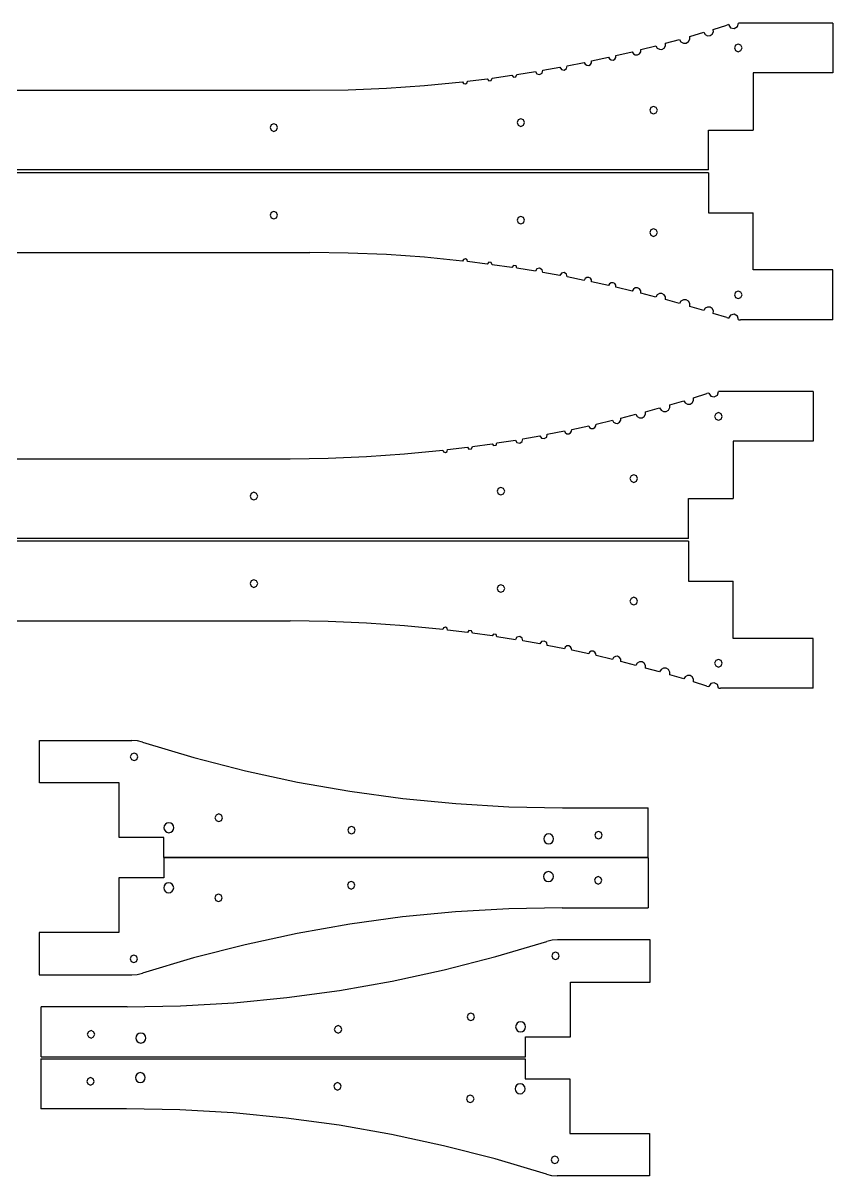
# Model space of a CAD drawing. Extents: x -88 to 236, y 440 to 825.
# Drawn here: x 73.8 to 236.4, y 593 to 824.6 of the extents above; entities that cross this region are included whole.
import ezdxf

# ---------------------------------------------------------------- set-up
doc = ezdxf.new("R2010")
doc.units = 0

msp = doc.modelspace()

# ---------------------------------------------------------------- linework, layer by layer
at = {"layer": 'Layer 1'}
for p, q in [((217.190971, 823.843305), (217.39498, 824.55421)), ((217.789, 824.563), (217.39495, 824.554)), ((236.372, 824.563), (217.789, 824.563)), ((236.372, 824.563), (236.372, 814.563)), ((207.638, 821.877), (210.44308, 822.70503)), ((210.443, 822.705), (210.716606, 822.26482)), ((210.716606, 822.26482), (211.17382, 822.02072)), ((211.17382, 822.02072), (211.691813, 822.038289)), ((211.691813, 822.038289), (212.13143, 822.31277)), ((212.13143, 822.31277), (212.374606, 822.770471)), ((212.356, 823.288), (215.0442, 824.1337)), ((212.374606, 822.770471), (212.35601, 823.28842)), ((215.422, 824.246), (215.04409, 824.13403)), ((215.422, 824.246), (215.833104, 823.631184)), ((215.833104, 823.631184), (216.55425, 823.46702)), ((216.55425, 823.46702), (217.190971, 823.843305)), ((197.789, 819.224), (200.81672, 819.99782)), ((200.817, 819.998), (201.0742, 819.547684)), ((202.49046, 819.54382), (202.750108, 819.992719)), ((202.75, 820.511), (205.56992, 821.287)), ((202.750108, 819.992719), (202.75, 820.5113)), ((205.57, 821.287), (205.85553, 820.808324)), ((205.85553, 820.808324), (206.34233, 820.53688)), ((206.34233, 820.53688), (206.899616, 820.545585)), ((206.899616, 820.545585), (207.37768, 820.83212)), ((207.37768, 820.83212), (207.648096, 821.319495)), ((207.648096, 821.319495), (207.6382, 821.87677)), ((216.842512, 820.092879), (216.6233, 819.563)), ((217.372, 820.313), (216.842512, 820.092879)), ((217.901491, 820.092871), (217.372, 820.313)), ((217.372, 820.313), (217.372, 820.313)), ((218.1207, 819.563), (217.901491, 820.092871)), ((187.922, 816.955), (191.34219, 817.6983)), ((191.342, 817.698), (191.522429, 817.353415)), ((192.5839, 817.31178), (192.790765, 817.641184)), ((192.790765, 817.641184), (192.80482, 818.02989)), ((192.805, 818.03), (196.08964, 818.80599)), ((196.09, 818.806), (196.308067, 818.40847)), ((196.308067, 818.40847), (196.6958, 818.17345)), ((196.6958, 818.17345), (197.14912, 818.163841)), ((197.14912, 818.163841), (197.54628, 818.38278)), ((197.54628, 818.38278), (197.78064, 818.770929)), ((197.78064, 818.770929), (197.78928, 819.22426)), ((201.0742, 819.547684), (201.52232, 819.28672)), ((201.52232, 819.28672), (202.040909, 819.285183)), ((202.040909, 819.285183), (202.49046, 819.54382)), ((216.6233, 819.563), (216.842509, 819.033136)), ((216.842509, 819.033136), (217.372, 818.813)), ((217.372, 818.813), (217.901488, 819.033129)), ((217.901488, 819.033129), (218.1207, 819.563)), ((178.101, 815.072), (181.54602, 815.69016)), ((181.547, 815.69), (181.861284, 815.209655)), ((181.861284, 815.209655), (182.42315, 815.09222)), ((182.42315, 815.09222), (182.903514, 815.4065)), ((182.903514, 815.4065), (183.02096, 815.96837)), ((183.02, 815.968), (186.45318, 816.64885)), ((186.454, 816.649), (186.628334, 816.301565)), ((186.628334, 816.301565), (186.95314, 816.08805)), ((186.95314, 816.08805), (187.34121, 816.065821)), ((187.34121, 816.065821), (187.6883, 816.24082)), ((187.6883, 816.24082), (187.901158, 816.566055)), ((187.901158, 816.566055), (187.92263, 816.95417)), ((191.522429, 817.353415), (191.8512, 817.14554)), ((191.8512, 817.14554), (192.239866, 817.13032)), ((192.239866, 817.13032), (192.5839, 817.31178)), ((154.375677, 812.02913), (162.0165, 812.77989)), ((162.016, 812.78), (162.201665, 812.445359)), ((162.904191, 812.525621), (163.00955, 812.89353)), ((163.01, 812.893), (166.97988, 813.38325)), ((166.98, 813.383), (167.28473, 812.98619)), ((167.28473, 812.98619), (167.78067, 813.05209)), ((167.78067, 813.05209), (167.9713, 813.51466)), ((167.971, 813.515), (171.93128, 814.07752)), ((171.931, 814.078), (172.24283, 813.68639)), ((172.24283, 813.68639), (172.73777, 813.76129)), ((172.73777, 813.76129), (172.91974, 814.22763)), ((172.92, 814.227), (176.62282, 814.82024)), ((176.623, 814.82), (176.928455, 814.334005)), ((176.928455, 814.334005), (177.48813, 814.20636)), ((177.48813, 814.20636), (177.97413, 814.511805)), ((177.97413, 814.511805), (178.10178, 815.07147)), ((236.372, 814.563), (220.372, 814.563)), ((220.372, 814.563), (220.372, 803.063)), ((21.3717, 811.063), (131.372, 811.063)), ((131.372, 811.063), (139.04888, 811.170428)), ((139.04888, 811.170428), (146.718288, 811.492557)), ((146.718288, 811.492557), (154.375677, 812.02913)), ((162.201665, 812.445359), (162.56955, 812.34)), ((162.56955, 812.34), (162.904191, 812.525621)), ((199.841889, 807.593255), (199.6223, 807.06304)), ((199.6223, 807.06304), (199.841855, 806.532804)), ((199.841855, 806.532804), (200.372, 806.313)), ((200.372, 807.813), (199.841889, 807.593255)), ((200.902144, 807.593205), (200.372, 807.813)), ((200.372, 807.813), (200.372, 807.813)), ((200.372, 806.313), (200.90211, 806.532754)), ((200.90211, 806.532754), (201.12169, 807.06297)), ((201.12169, 807.06297), (200.902144, 807.593205)), ((123.592512, 804.092879), (123.3733, 803.563)), ((123.3733, 803.563), (123.592509, 803.033136)), ((124.122, 804.313), (123.592512, 804.092879)), ((124.65149, 804.092871), (124.122, 804.313)), ((124.122, 804.313), (124.122, 804.313)), ((124.651482, 803.033129), (124.87069, 803.563)), ((124.87069, 803.563), (124.65149, 804.092871)), ((173.184894, 805.093255), (172.96531, 804.56304)), ((172.96531, 804.56304), (173.18486, 804.032804)), ((173.18486, 804.032804), (173.715, 803.813)), ((173.715, 805.313), (173.184894, 805.093255)), ((174.245145, 805.093205), (173.715, 805.313)), ((173.715, 805.313), (173.715, 805.313)), ((173.715, 803.813), (174.245111, 804.032754)), ((174.245111, 804.032754), (174.4647, 804.56297)), ((174.4647, 804.56297), (174.245145, 805.093205)), ((123.592509, 803.033136), (124.122, 802.813)), ((124.122, 802.813), (124.651482, 803.033129)), ((211.372, 803.063), (220.372, 803.063)), ((211.372, 795.063), (211.372, 803.063)), ((211.372, 795.063), (-58.6283, 795.063)), ((211.372, 794.476), (-58.6283, 794.476)), ((211.372, 794.476), (211.372, 786.476)), ((123.592512, 786.505871), (123.3733, 785.976)), ((123.3733, 785.976), (123.592509, 785.446133)), ((123.592509, 785.446133), (124.122, 785.226)), ((124.122, 786.726), (123.592512, 786.505871)), ((124.65149, 786.505864), (124.122, 786.726)), ((124.122, 786.726), (124.122, 786.726)), ((124.122, 785.226), (124.651482, 785.446129)), ((124.651482, 785.446129), (124.87069, 785.976)), ((124.87069, 785.976), (124.65149, 786.505864)), ((173.184894, 785.506246), (172.96531, 784.97603)), ((172.96531, 784.97603), (173.18486, 784.445796)), ((173.715, 785.726), (173.184894, 785.506246)), ((174.245145, 785.506202), (173.715, 785.726)), ((173.715, 785.726), (173.715, 785.726)), ((174.245111, 784.445749), (174.4647, 784.97598)), ((174.4647, 784.97598), (174.245145, 785.506202)), ((211.372, 786.476), (220.372, 786.476)), ((220.372, 774.976), (220.372, 786.476)), ((173.18486, 784.445796), (173.715, 784.22601)), ((173.715, 784.22601), (174.245111, 784.445749)), ((199.841889, 783.006241), (199.6223, 782.47602)), ((200.372, 783.226), (199.841889, 783.006241)), ((200.902144, 783.006205), (200.372, 783.226)), ((200.372, 783.226), (200.372, 783.226)), ((201.12169, 782.47597), (200.902144, 783.006205)), ((199.6223, 782.47602), (199.841855, 781.94579)), ((199.841855, 781.94579), (200.372, 781.726)), ((200.372, 781.726), (200.90211, 781.945746)), ((200.90211, 781.945746), (201.12169, 782.47597)), ((21.3717, 778.476), (131.372, 778.476)), ((139.04838, 778.368464), (131.3715, 778.4759)), ((146.717787, 778.04633), (139.04838, 778.368464)), ((154.375177, 777.509756), (146.717787, 778.04633)), ((162.016, 776.759), (154.375177, 777.509756)), ((162.202094, 777.093147), (162.01645, 776.75851)), ((162.56998, 777.19854), (162.202094, 777.093147)), ((162.904654, 777.012899), (162.56998, 777.19854)), ((163.01, 776.645), (162.904654, 777.012899)), ((166.98, 776.155), (163.01012, 776.64525)), ((167.28436, 776.55275), (166.9797, 776.15564)), ((167.78051, 776.48685), (167.28436, 776.55275)), ((167.971, 776.024), (167.78051, 776.48685)), ((171.931, 775.461), (167.97072, 776.02353)), ((172.24315, 775.85197), (171.93126, 775.46067)), ((172.7379, 775.77707), (172.24315, 775.85197)), ((172.92, 775.311), (172.7379, 775.77707)), ((176.623, 774.718), (172.92018, 775.31124)), ((176.927683, 775.204446), (176.62223, 774.71846)), ((177.48734, 775.33212), (176.927683, 775.204446)), ((177.973322, 775.026662), (177.48734, 775.33212)), ((178.101, 774.467), (177.973322, 775.026662)), ((181.547, 773.848), (178.10198, 774.46616)), ((181.860324, 774.328748), (181.54604, 773.84837)), ((182.42222, 774.44617), (181.860324, 774.328748)), ((182.902576, 774.131888), (182.42222, 774.44617)), ((183.02, 773.57), (182.902576, 774.131888)), ((186.454, 772.889), (183.02082, 773.56984)), ((186.95256, 773.4497), (186.6278, 773.236364)), ((187.340475, 773.471884), (186.95256, 773.4497)), ((187.68744, 773.29699), (187.340475, 773.471884)), ((236.372, 774.976), (220.372, 774.976)), ((236.372, 764.976), (236.372, 774.976)), ((186.6278, 773.236364), (186.45337, 772.88919)), ((187.90033, 772.97195), (187.68744, 773.29699)), ((187.922, 772.584), (187.90033, 772.97195)), ((191.342, 771.841), (187.92181, 772.5843)), ((191.522685, 772.185331), (191.34219, 771.8409)), ((191.85141, 772.39309), (191.522685, 772.185331)), ((192.239985, 772.408313), (191.85141, 772.39309)), ((192.58395, 772.2269), (192.239985, 772.408313)), ((192.790831, 771.897613), (192.58395, 772.2269)), ((192.805, 771.509), (192.790831, 771.897613)), ((196.09, 770.733), (192.80536, 771.50901)), ((196.307669, 771.131019), (196.08972, 770.73325)), ((196.69547, 771.36621), (196.307669, 771.131019)), ((197.148931, 771.375657), (196.69547, 771.36621)), ((197.54621, 771.15682), (197.148931, 771.375657)), ((197.780551, 770.768486), (197.54621, 771.15682)), ((197.789, 770.315), (197.780551, 770.768486)), ((200.817, 769.541), (197.78928, 770.31483)), ((201.074266, 769.990451), (200.81701, 769.54031)), ((201.52236, 770.25127), (201.074266, 769.990451)), ((202.04083, 770.252653), (201.52236, 770.25127)), ((202.4903, 769.99422), (202.04083, 770.252653)), ((202.75005, 769.545466), (202.4903, 769.99422)), ((202.75, 769.027), (202.75005, 769.545466)), ((205.57, 768.251), (202.75009, 769.027)), ((206.34213, 769.0019), (205.85533, 768.730448)), ((206.899422, 768.993183), (206.34213, 769.0019)), ((207.3775, 768.70665), (206.899422, 768.993183)), ((216.842512, 770.505875), (216.6233, 769.976)), ((216.6233, 769.976), (216.842509, 769.446133)), ((216.842509, 769.446133), (217.372, 769.226)), ((217.372, 770.726), (216.842512, 770.505875)), ((217.901491, 770.50586), (217.372, 770.726)), ((217.372, 770.726), (217.372, 770.726)), ((217.372, 769.226), (217.901488, 769.446121)), ((217.901488, 769.446121), (218.1207, 769.976)), ((218.1207, 769.976), (217.901491, 770.50586)), ((205.85533, 768.730448), (205.5698, 768.25177)), ((207.647921, 768.219283), (207.3775, 768.70665)), ((210.443, 766.834), (207.63792, 767.66203)), ((207.638, 767.662), (207.647921, 768.219283)), ((210.716586, 767.273586), (210.44299, 766.83342)), ((211.17379, 767.51771), (210.716586, 767.273586)), ((211.691785, 767.50016), (211.17379, 767.51771)), ((212.13142, 767.22566), (211.691785, 767.50016)), ((212.374592, 766.767961), (212.13142, 767.22566)), ((212.356, 766.25), (212.374592, 766.767961)), ((215.044, 765.405), (212.3558, 766.2507)), ((215.044, 765.405), (215.42192, 765.29303)), ((215.833129, 765.907036), (215.42203, 765.29222)), ((216.55427, 766.0712), (215.833129, 765.907036)), ((217.190988, 765.69491), (216.55427, 766.0712)), ((217.395, 764.984), (217.190988, 765.69491)), ((217.395, 764.984), (217.78905, 764.975)), ((236.372, 764.976), (217.789, 764.976)), ((211.422, 750.246), (211.04409, 750.13403)), ((211.422, 750.246), (211.833104, 749.631191)), ((213.190971, 749.843305), (213.39498, 750.55421)), ((213.789, 750.563), (213.39495, 750.554)), ((232.372, 750.563), (213.789, 750.563)), ((232.372, 750.563), (232.372, 740.563)), ((203.638, 747.877), (206.44308, 748.70503)), ((206.443, 748.705), (206.716606, 748.26482)), ((206.716606, 748.26482), (207.17382, 748.02072)), ((207.17382, 748.02072), (207.691813, 748.03829)), ((207.691813, 748.03829), (208.13143, 748.31278)), ((208.13143, 748.31278), (208.374606, 748.77048)), ((208.356, 749.288), (211.0442, 750.13371)), ((208.374606, 748.77048), (208.35601, 749.28842)), ((211.833104, 749.631191), (212.55425, 749.46702)), ((212.55425, 749.46702), (213.190971, 749.843305)), ((193.789, 745.224), (196.81672, 745.99782)), ((196.817, 745.998), (197.0742, 745.547685)), ((198.49046, 745.54382), (198.750108, 745.992724)), ((198.75, 746.511), (201.56992, 747.287)), ((198.750108, 745.992724), (198.75, 746.51131)), ((201.57, 747.287), (201.85553, 746.808327)), ((201.85553, 746.808327), (202.34233, 746.53688)), ((202.34233, 746.53688), (202.899616, 746.545585)), ((202.899616, 746.545585), (203.37768, 746.83212)), ((203.37768, 746.83212), (203.648096, 747.319495)), ((203.648096, 747.319495), (203.6382, 747.87677)), ((212.842512, 746.092871), (212.6233, 745.563)), ((213.372, 746.313), (212.842512, 746.092871)), ((213.901491, 746.092867), (213.372, 746.313)), ((213.372, 746.313), (213.372, 746.313)), ((214.1207, 745.563), (213.901491, 746.092867)), ((183.922, 742.954), (187.34219, 743.6973)), ((187.342, 743.698), (187.522429, 743.353419)), ((187.522429, 743.353419), (187.8512, 743.14554)), ((188.239866, 743.130321), (188.5839, 743.31179)), ((188.5839, 743.31179), (188.790765, 743.641186)), ((188.790765, 743.641186), (188.80482, 744.0299)), ((188.805, 744.03), (192.08964, 744.80598)), ((192.09, 744.806), (192.308067, 744.408474)), ((192.308067, 744.408474), (192.6958, 744.17345)), ((192.6958, 744.17345), (193.14912, 744.16388)), ((193.14912, 744.16388), (193.54628, 744.38279)), ((193.54628, 744.38279), (193.78064, 744.77093)), ((193.78064, 744.77093), (193.78928, 745.22426)), ((197.0742, 745.547685), (197.52232, 745.28673)), ((197.52232, 745.28673), (198.040909, 745.285191)), ((198.040909, 745.285191), (198.49046, 745.54382)), ((212.6233, 745.563), (212.842509, 745.033133)), ((212.842509, 745.033133), (213.372, 744.813)), ((213.372, 744.813), (213.901488, 745.033129)), ((213.901488, 745.033129), (214.1207, 745.563)), ((173.97413, 740.511799), (174.10178, 741.07146)), ((174.101, 741.072), (177.54602, 741.69017)), ((177.547, 741.69), (177.861284, 741.209656)), ((177.861284, 741.209656), (178.42315, 741.09223)), ((178.42315, 741.09223), (178.903514, 741.406471)), ((178.903514, 741.406471), (179.02096, 741.96837)), ((179.02, 741.968), (182.45318, 742.64885)), ((182.454, 742.649), (182.628334, 742.30157)), ((182.628334, 742.30157), (182.95314, 742.08806)), ((182.95314, 742.08806), (183.34121, 742.065831)), ((183.34121, 742.065831), (183.6883, 742.24083)), ((183.6883, 742.24083), (183.901158, 742.566061)), ((183.901158, 742.566061), (183.92263, 742.95418)), ((187.8512, 743.14554), (188.239866, 743.130321)), ((150.375677, 738.029129), (158.0165, 738.77989)), ((158.016, 738.78), (158.201665, 738.445359)), ((158.904191, 738.525616), (159.00955, 738.89352)), ((159.01, 738.893), (162.97988, 739.38325)), ((162.98, 739.383), (163.28473, 738.9862)), ((163.28473, 738.9862), (163.78067, 739.052)), ((163.78067, 739.052), (163.9713, 739.51457)), ((163.971, 739.515), (167.93128, 740.07751)), ((167.931, 740.078), (168.24283, 739.6864)), ((168.24283, 739.6864), (168.73777, 739.7613)), ((168.73777, 739.7613), (168.91974, 740.22764)), ((168.92, 740.227), (172.62282, 740.82025)), ((172.623, 740.82), (172.928455, 740.334)), ((172.928455, 740.334), (173.48813, 740.20635)), ((173.48813, 740.20635), (173.97413, 740.511799)), ((232.372, 740.563), (216.372, 740.563)), ((216.372, 740.563), (216.372, 729.063)), ((17.3717, 737.063), (127.372, 737.063)), ((127.372, 737.063), (135.04888, 737.170424)), ((135.04888, 737.170424), (142.718288, 737.492554)), ((142.718288, 737.492554), (150.375677, 738.029129)), ((158.201665, 738.445359), (158.56955, 738.34)), ((158.56955, 738.34), (158.904191, 738.525616)), ((195.841889, 733.593246), (195.6223, 733.06303)), ((195.6223, 733.06303), (195.841855, 732.532799)), ((195.841855, 732.532799), (196.372, 732.313)), ((196.372, 733.813), (195.841889, 733.593246)), ((196.902144, 733.593201), (196.372, 733.813)), ((196.372, 733.813), (196.372, 733.813)), ((196.372, 732.313), (196.90211, 732.532754)), ((196.90211, 732.532754), (197.12169, 733.06297)), ((197.12169, 733.06297), (196.902144, 733.593201)), ((119.592512, 730.092871), (119.3733, 729.563)), ((119.3733, 729.563), (119.592509, 729.033133)), ((120.122, 730.313), (119.592512, 730.092871)), ((120.65149, 730.092867), (120.122, 730.313)), ((120.122, 730.313), (120.122, 730.313)), ((120.651482, 729.033129), (120.87069, 729.563)), ((120.87069, 729.563), (120.65149, 730.092867)), ((169.184894, 731.093246), (168.96531, 730.56303)), ((168.96531, 730.56303), (169.18486, 730.032799)), ((169.18486, 730.032799), (169.715, 729.813)), ((169.715, 731.313), (169.184894, 731.093246)), ((170.245145, 731.093201), (169.715, 731.313)), ((169.715, 731.313), (169.715, 731.313)), ((169.715, 729.813), (170.245111, 730.032754)), ((170.245111, 730.032754), (170.4647, 730.56297)), ((170.4647, 730.56297), (170.245145, 731.093201)), ((119.592509, 729.033133), (120.122, 728.813)), ((120.122, 728.813), (120.651482, 729.033129)), ((207.372, 729.063), (216.372, 729.063)), ((207.372, 721.063), (207.372, 729.063)), ((207.372, 721.063), (-62.6283, 721.063)), ((207.372, 720.476), (-62.6283, 720.476)), ((207.372, 720.476), (207.372, 712.476)), ((119.592512, 712.505875), (119.3733, 711.976)), ((119.3733, 711.976), (119.592509, 711.446136)), ((119.592509, 711.446136), (120.122, 711.226)), ((120.122, 712.726), (119.592512, 712.505875)), ((120.65149, 712.505871), (120.122, 712.726)), ((120.122, 712.726), (120.122, 712.726)), ((120.122, 711.226), (120.651482, 711.446129)), ((120.651482, 711.446129), (120.87069, 711.976)), ((120.87069, 711.976), (120.65149, 712.505871)), ((169.184894, 711.506254), (168.96531, 710.97603)), ((168.96531, 710.97603), (169.18486, 710.4458)), ((169.715, 711.726), (169.184894, 711.506254)), ((170.245145, 711.506206), (169.715, 711.726)), ((169.715, 711.726), (169.715, 711.726)), ((170.245111, 710.445753), (170.4647, 710.97598)), ((170.4647, 710.97598), (170.245145, 711.506206)), ((207.372, 712.476), (216.372, 712.476)), ((216.372, 700.976), (216.372, 712.476)), ((169.18486, 710.4458), (169.715, 710.22601)), ((169.715, 710.22601), (170.245111, 710.445753)), ((195.841889, 709.006245), (195.6223, 708.47602)), ((196.372, 709.226), (195.841889, 709.006245)), ((196.902144, 709.006209), (196.372, 709.226)), ((196.372, 709.226), (196.372, 709.226)), ((197.12169, 708.47597), (196.902144, 709.006209)), ((195.6223, 708.47602), (195.841855, 707.945794)), ((195.841855, 707.945794), (196.372, 707.726)), ((196.372, 707.726), (196.90211, 707.945754)), ((196.90211, 707.945754), (197.12169, 708.47597)), ((17.3717, 704.476), (127.372, 704.476)), ((135.04838, 704.368466), (127.3715, 704.4759)), ((142.717787, 704.046334), (135.04838, 704.368466)), ((150.375177, 703.50976), (142.717787, 704.046334)), ((158.016, 702.759), (150.375177, 703.50976)), ((158.202094, 703.093151), (158.01645, 702.75851)), ((158.56998, 703.19854), (158.202094, 703.093151)), ((158.904654, 703.012902), (158.56998, 703.19854)), ((159.01, 702.645), (158.904654, 703.012902)), ((162.98, 702.155), (159.01012, 702.64524)), ((163.28436, 702.55174), (162.9797, 702.15463)), ((163.78051, 702.48584), (163.28436, 702.55174)), ((163.971, 702.023), (163.78051, 702.48584)), ((167.931, 701.461), (163.97072, 702.02353)), ((168.24315, 701.85196), (167.93126, 701.46066)), ((168.7379, 701.77706), (168.24315, 701.85196)), ((168.92, 701.311), (168.7379, 701.77706)), ((172.623, 700.718), (168.92018, 701.31123)), ((172.927683, 701.204442), (172.62223, 700.71846)), ((173.48734, 701.33212), (172.927683, 701.204442)), ((173.973322, 701.026655), (173.48734, 701.33212)), ((174.101, 700.467), (173.973322, 701.026655)), ((177.547, 699.848), (174.10198, 700.46616)), ((177.860324, 700.328705), (177.54604, 699.84836)), ((178.42222, 700.44617), (177.860324, 700.328705)), ((178.902576, 700.131884), (178.42222, 700.44617)), ((179.02, 699.57), (178.902576, 700.131884)), ((182.454, 698.889), (179.02082, 699.56985)), ((182.95256, 699.4497), (182.6278, 699.236359)), ((183.340475, 699.471876), (182.95256, 699.4497)), ((183.68744, 699.29699), (183.340475, 699.471876)), ((183.90033, 698.971942), (183.68744, 699.29699)), ((232.372, 700.976), (216.372, 700.976)), ((232.372, 690.976), (232.372, 700.976)), ((182.6278, 699.236359), (182.45337, 698.88918)), ((183.922, 698.584), (183.90033, 698.971942)), ((187.342, 697.841), (183.92181, 698.5843)), ((187.522685, 698.185341), (187.34219, 697.84091)), ((187.85141, 698.3931), (187.522685, 698.185341)), ((188.239985, 698.408318), (187.85141, 698.3931)), ((188.58395, 698.2269), (188.239985, 698.408318)), ((188.790831, 697.89762), (188.58395, 698.2269)), ((188.805, 697.509), (188.790831, 697.89762)), ((192.09, 696.733), (188.80536, 697.509)), ((192.307669, 697.131015), (192.08972, 696.73325)), ((192.69547, 697.36621), (192.307669, 697.131015)), ((193.148931, 697.375653), (192.69547, 697.36621)), ((193.54621, 697.15681), (193.148931, 697.375653)), ((193.780551, 696.768481), (193.54621, 697.15681)), ((193.789, 696.315), (193.780551, 696.768481)), ((196.817, 695.541), (193.78928, 696.31483)), ((197.074266, 695.990441), (196.81701, 695.5403)), ((197.52236, 696.25126), (197.074266, 695.990441)), ((198.04083, 696.252646), (197.52236, 696.25126)), ((198.4903, 695.99421), (198.04083, 696.252646)), ((198.75005, 695.545461), (198.4903, 695.99421)), ((198.75, 695.027), (198.75005, 695.545461)), ((201.57, 694.251), (198.75009, 695.027)), ((201.85533, 694.730448), (201.5698, 694.25177)), ((202.34213, 695.0019), (201.85533, 694.730448)), ((202.899422, 694.993183), (202.34213, 695.0019)), ((203.3775, 694.70665), (202.899422, 694.993183)), ((203.647921, 694.219275), (203.3775, 694.70665)), ((212.842512, 696.505876), (212.6233, 695.97601)), ((212.6233, 695.97601), (212.842509, 695.446137)), ((212.842509, 695.446137), (213.372, 695.226)), ((213.372, 696.726), (212.842512, 696.505876)), ((213.901491, 696.505867), (213.372, 696.726)), ((213.372, 696.726), (213.372, 696.726)), ((213.372, 695.226), (213.901488, 695.446129)), ((213.901488, 695.446129), (214.1207, 695.976)), ((214.1207, 695.976), (213.901491, 696.505867)), ((206.443, 692.834), (203.63792, 693.66203)), ((203.638, 693.662), (203.647921, 694.219275)), ((206.716586, 693.273619), (206.44299, 692.83342)), ((207.17379, 693.5177), (206.716586, 693.273619)), ((207.691785, 693.500155), (207.17379, 693.5177)), ((208.13142, 693.22566), (207.691785, 693.500155)), ((208.374592, 692.767957), (208.13142, 693.22566)), ((208.356, 692.25), (208.374592, 692.767957)), ((211.044, 691.405), (208.3558, 692.2507)), ((211.044, 691.405), (211.42192, 691.29304)), ((211.833129, 691.907036), (211.42203, 691.29222)), ((212.55427, 692.0712), (211.833129, 691.907036)), ((213.190988, 691.69491), (212.55427, 692.0712)), ((213.395, 690.984), (213.190988, 691.69491)), ((213.395, 690.984), (213.78905, 690.975)), ((232.372, 690.976), (213.789, 690.976)), ((77.0488, 671.955), (77.0488, 680.453)), ((77.0488, 680.453), (95.6305, 680.453)), ((96.711271, 680.370635), (95.63085, 680.45452)), ((97.7658, 680.121), (96.711271, 680.370635)), ((97.7658, 680.121), (108.035852, 677.0503)), ((95.51843, 677.734161), (95.298923, 677.20398)), ((95.298923, 677.20398), (95.518451, 676.673804)), ((96.0485, 677.954), (95.51843, 677.734161)), ((95.518451, 676.673804), (96.0485, 676.454)), ((96.578549, 677.734187), (96.0485, 677.954)), ((96.0485, 677.954), (96.0485, 677.954)), ((96.0485, 676.454), (96.57857, 676.67383)), ((96.798076, 677.20401), (96.578549, 677.734187)), ((96.57857, 676.67383), (96.798076, 677.20401)), ((108.035852, 677.0503), (118.405519, 674.382989)), ((118.405519, 674.382989), (128.862888, 672.120927)), ((93.0482, 671.955), (77.0488, 671.955)), ((93.0482, 660.953), (93.0482, 671.955)), ((128.862888, 672.120927), (139.39605, 670.265976)), ((139.39605, 670.265976), (149.993093, 668.819997)), ((149.993093, 668.819997), (160.642106, 667.78485)), ((160.642106, 667.78485), (171.331179, 667.162398)), ((171.331179, 667.162398), (182.0484, 666.9545)), ((182.049, 666.954), (199.3, 666.954)), ((199.3, 656.953), (199.3, 666.954)), ((112.517876, 665.484246), (112.29829, 664.95403)), ((112.29829, 664.95403), (112.517843, 664.423791)), ((113.048, 665.704), (112.517876, 665.484246)), ((113.578149, 665.484205), (113.048, 665.704)), ((113.048, 665.704), (113.048, 665.704)), ((113.578115, 664.42375), (113.7977, 664.95397)), ((113.7977, 664.95397), (113.578149, 665.484205)), ((102.127026, 663.343125), (102.04849, 662.954)), ((102.04849, 662.954), (102.127026, 662.564871)), ((102.341211, 663.660932), (102.127026, 663.343125)), ((102.127026, 662.564871), (102.341211, 662.247064)), ((102.658914, 663.875274), (102.341211, 663.660932)), ((103.048, 663.954), (102.658914, 663.875274)), ((103.437092, 663.875274), (103.048, 663.954)), ((103.048, 663.954), (103.048, 663.954)), ((103.754797, 663.660932), (103.437092, 663.875274)), ((103.968984, 663.343125), (103.754797, 663.660932)), ((103.754797, 662.247064), (103.968984, 662.564871)), ((104.04752, 662.954), (103.968984, 663.343125)), ((103.968984, 662.564871), (104.04752, 662.954)), ((112.517843, 664.423791), (113.048, 664.204)), ((113.048, 664.204), (113.578115, 664.42375)), ((139.174885, 662.984246), (138.9553, 662.45403)), ((138.9553, 662.45403), (139.174851, 661.923791)), ((139.705, 663.204), (139.174885, 662.984246)), ((140.235158, 662.984205), (139.705, 663.204)), ((139.705, 663.204), (139.705, 663.204)), ((140.235124, 661.92375), (140.45471, 662.45397)), ((140.45471, 662.45397), (140.235158, 662.984205)), ((102.049, 660.953), (93.0482, 660.953)), ((102.049, 656.953), (102.049, 660.953)), ((102.341211, 662.247064), (102.658914, 662.032725)), ((102.658914, 662.032725), (103.048, 661.954)), ((103.048, 661.954), (103.437092, 662.032725)), ((103.437092, 662.032725), (103.754797, 662.247064)), ((139.174851, 661.923791), (139.705, 661.704)), ((139.705, 661.704), (140.235124, 661.92375)), ((178.376586, 661.093243), (178.298, 660.704)), ((178.298, 660.704), (178.376586, 660.314753)), ((178.590895, 661.411105), (178.376586, 661.093243)), ((178.376586, 660.314753), (178.590895, 659.996891)), ((178.908757, 661.625414), (178.590895, 661.411105)), ((178.590895, 659.996891), (178.908757, 659.782584)), ((179.298, 661.704), (178.908757, 661.625414)), ((179.687091, 661.625274), (179.298, 661.704)), ((179.298, 661.704), (179.298, 661.704)), ((180.004793, 661.410932), (179.687091, 661.625274)), ((179.687091, 659.782721), (180.004793, 659.99706)), ((180.218976, 661.093125), (180.004793, 661.410932)), ((180.004793, 659.99706), (180.218976, 660.314869)), ((180.29751, 660.704), (180.218976, 661.093125)), ((180.218976, 660.314869), (180.29751, 660.704)), ((188.768256, 661.98401), (188.5489, 661.454)), ((188.5489, 661.454), (188.768256, 660.923982)), ((189.298, 662.204), (188.768256, 661.98401)), ((188.768256, 660.923982), (189.298, 660.704)), ((189.827747, 661.98401), (189.298, 662.204)), ((189.298, 662.204), (189.298, 662.204)), ((189.298, 660.704), (189.827747, 660.923982)), ((190.0471, 661.454), (189.827747, 661.98401)), ((189.827747, 660.923982), (190.0471, 661.454)), ((178.908757, 659.782584), (179.298, 659.704)), ((179.298, 659.704), (179.687091, 659.782721)), ((102.004, 656.884), (102.004, 652.884)), ((199.255, 656.884), (102.004, 656.884)), ((199.3, 656.953), (102.049, 656.953)), ((199.255, 656.884), (199.255, 646.883)), ((178.334896, 653.521899), (178.25646, 653.13301)), ((178.25646, 653.13301), (178.334896, 652.744116)), ((178.548835, 653.839596), (178.334896, 653.521899)), ((178.866221, 654.053998), (178.548835, 653.839596)), ((179.255, 654.133), (178.866221, 654.053998)), ((179.644086, 654.054284), (179.255, 654.13301)), ((179.255, 654.13301), (179.255, 654.133)), ((179.961789, 653.839943), (179.644086, 654.054284)), ((180.175974, 653.522135), (179.961789, 653.839943)), ((180.25451, 653.13301), (180.175974, 653.522135)), ((180.175974, 652.743881), (180.25451, 653.13301)), ((189.255, 653.133), (188.724876, 652.913246)), ((189.785149, 652.913205), (189.255, 653.133)), ((189.255, 653.133), (189.255, 653.133)), ((93.0058, 652.884), (93.0058, 641.882)), ((102.004, 652.884), (93.0058, 652.884)), ((102.083586, 651.272243), (102.005, 650.883)), ((102.005, 650.883), (102.083586, 650.493753)), ((102.297895, 651.590105), (102.083586, 651.272243)), ((102.615757, 651.804414), (102.297895, 651.590105)), ((103.005, 651.883), (102.615757, 651.804414)), ((103.394247, 651.804414), (103.005, 651.883)), ((103.005, 651.883), (103.005, 651.883)), ((103.712109, 651.590105), (103.394247, 651.804414)), ((103.926416, 651.272243), (103.712109, 651.590105)), ((104.005, 650.883), (103.926416, 651.272243)), ((103.926416, 650.493753), (104.005, 650.883)), ((139.132464, 651.912894), (138.91324, 651.383)), ((138.91324, 651.383), (139.132475, 650.853111)), ((139.662, 652.133), (139.132464, 651.912894)), ((139.132475, 650.853111), (139.662, 650.63301)), ((140.192158, 651.913215), (139.662, 652.13301)), ((139.662, 652.13301), (139.662, 652.133)), ((139.662, 650.63301), (140.192124, 650.85276)), ((140.192124, 650.85276), (140.41171, 651.38298)), ((140.41171, 651.38298), (140.192158, 651.913215)), ((178.334896, 652.744116), (178.548835, 652.426415)), ((178.548835, 652.426415), (178.866221, 652.212012)), ((178.866221, 652.212012), (179.255, 652.13301)), ((179.255, 652.13301), (179.644086, 652.211735)), ((179.644086, 652.211735), (179.961789, 652.426074)), ((179.961789, 652.426074), (180.175974, 652.743881)), ((188.724876, 652.913246), (188.50529, 652.38303)), ((188.50529, 652.38303), (188.724842, 651.852791)), ((188.724842, 651.852791), (189.255, 651.633)), ((189.255, 651.633), (189.785115, 651.85275)), ((189.785115, 651.85275), (190.0047, 652.38297)), ((190.0047, 652.38297), (189.785149, 652.913205)), ((102.083586, 650.493753), (102.297895, 650.17589)), ((102.297895, 650.17589), (102.615757, 649.96158)), ((102.615757, 649.96158), (103.005, 649.88299)), ((103.005, 649.88299), (103.394247, 649.96158)), ((103.394247, 649.96158), (103.712109, 650.17589)), ((103.712109, 650.17589), (103.926416, 650.493753)), ((112.474885, 649.413254), (112.2553, 648.88303)), ((112.2553, 648.88303), (112.474847, 648.352795)), ((113.005, 649.633), (112.474885, 649.413254)), ((113.535153, 649.413209), (113.005, 649.633)), ((113.005, 649.633), (113.005, 649.633)), ((113.535119, 648.352754), (113.7547, 648.88297)), ((113.7547, 648.88297), (113.535153, 649.413209)), ((112.474847, 648.352795), (113.005, 648.133)), ((113.005, 648.133), (113.535119, 648.352754)), ((160.59865, 646.052652), (149.949623, 645.017508)), ((171.287746, 646.675103), (160.59865, 646.052652)), ((182.005, 646.883), (171.287746, 646.675103)), ((182.006, 646.883), (199.255, 646.883)), ((149.949623, 645.017508), (139.352575, 643.571531)), ((77.0065, 641.882), (77.0065, 633.384)), ((93.0058, 641.882), (77.0065, 641.882)), ((128.819418, 641.716582), (118.362062, 639.45452)), ((139.352575, 643.571531), (128.819418, 641.716582)), ((118.362062, 639.45452), (107.99242, 636.787206)), ((168.67378, 637.049794), (178.9438, 640.1205)), ((179.998584, 640.370119), (178.94405, 640.12048)), ((181.079, 640.454), (179.998584, 640.370119)), ((199.661, 640.453), (181.08, 640.453)), ((199.661, 631.955), (199.661, 640.453)), ((95.475285, 637.16325), (95.255702, 636.63303)), ((96.0054, 637.383), (95.475285, 637.16325)), ((96.535552, 637.163205), (96.0054, 637.383)), ((96.0054, 637.383), (96.0054, 637.383)), ((96.755103, 636.63297), (96.535552, 637.163205)), ((107.99242, 636.787206), (97.7224, 633.7165)), ((158.304138, 634.38248), (168.67378, 637.049794)), ((180.130885, 637.73425), (179.9113, 637.20403)), ((179.9113, 637.20403), (180.130847, 636.673795)), ((180.661, 637.954), (180.130885, 637.73425)), ((181.191156, 637.734209), (180.661, 637.954)), ((181.191119, 636.67375), (181.4107, 637.20397)), ((181.4107, 637.20397), (181.191156, 637.734209)), ((95.255702, 636.63303), (95.475249, 636.102791)), ((95.475249, 636.102791), (96.0054, 635.883)), ((96.0054, 635.883), (96.535516, 636.10275)), ((96.535516, 636.10275), (96.755103, 636.63297)), ((180.130847, 636.673795), (180.661, 636.454)), ((180.661, 636.454), (181.191119, 636.67375)), ((180.661, 636.454), (180.661, 636.454)), ((77.0065, 633.384), (95.5882, 633.384)), ((95.5879, 633.383), (96.66832, 633.466881)), ((96.66832, 633.466881), (97.72285, 633.71652)), ((147.846782, 632.120418), (158.304138, 634.38248)), ((126.716577, 628.819492), (137.313625, 630.265469)), ((137.313625, 630.265469), (147.846782, 632.120418)), ((183.662, 631.955), (199.661, 631.955)), ((183.662, 620.953), (183.662, 631.955)), ((105.378454, 627.161897), (116.06755, 627.784348)), ((116.06755, 627.784348), (126.716577, 628.819492)), ((94.6615, 626.954), (77.4112, 626.954)), ((77.4112, 616.953), (77.4112, 626.954)), ((94.6612, 626.954), (105.378454, 627.161897)), ((163.130881, 625.484246), (162.9113, 624.95403)), ((163.661, 625.704), (163.130881, 625.484246)), ((164.191156, 625.484205), (163.661, 625.704)), ((164.4107, 624.95397), (164.191156, 625.484205)), ((136.474897, 622.98424), (136.25531, 622.45402)), ((137.005, 623.20399), (136.474897, 622.98424)), ((137.534534, 622.983889), (137.005, 623.20399)), ((137.75377, 622.454), (137.534534, 622.983889)), ((162.9113, 624.95403), (163.130847, 624.423791)), ((163.130847, 624.423791), (163.661, 624.204)), ((163.661, 624.204), (164.191119, 624.423746)), ((163.661, 624.204), (163.661, 624.204)), ((164.191119, 624.423746), (164.4107, 624.95397)), ((172.739586, 623.343247), (172.661, 622.954)), ((172.661, 622.954), (172.739586, 622.564757)), ((172.953895, 623.66111), (172.739586, 623.343247)), ((173.271757, 623.87542), (172.953895, 623.66111)), ((173.661, 623.95401), (173.271757, 623.87542)), ((174.050247, 623.87542), (173.661, 623.95401)), ((174.368109, 623.66111), (174.050247, 623.87542)), ((174.582416, 623.343247), (174.368109, 623.66111)), ((174.661, 622.954), (174.582416, 623.343247)), ((174.582416, 622.564757), (174.661, 622.954)), ((86.881091, 621.98425), (86.661505, 621.45403)), ((86.661505, 621.45403), (86.881056, 620.923795)), ((86.881056, 620.923795), (87.4112, 620.704)), ((87.4112, 622.204), (86.881091, 621.98425)), ((87.941344, 621.984209), (87.4112, 622.204)), ((87.4112, 620.704), (87.94131, 620.923754)), ((87.4112, 620.704), (87.4112, 620.704)), ((87.94131, 620.923754), (88.160895, 621.45397)), ((88.160895, 621.45397), (87.941344, 621.984209)), ((96.490224, 621.093119), (96.411688, 620.70399)), ((96.411688, 620.70399), (96.490224, 620.314865)), ((96.704409, 621.410926), (96.490224, 621.093119)), ((97.022112, 621.625265), (96.704409, 621.410926)), ((97.4112, 621.70399), (97.022112, 621.625265)), ((97.799975, 621.624988), (97.4112, 621.70399)), ((98.117359, 621.410585), (97.799975, 621.624988)), ((98.331298, 621.092884), (98.117359, 621.410585)), ((98.409735, 620.70399), (98.331298, 621.092884)), ((98.331298, 620.315101), (98.409735, 620.70399)), ((136.25531, 622.45402), (136.47486, 621.923785)), ((136.47486, 621.923785), (137.005, 621.70399)), ((137.005, 621.704), (137.534541, 621.924106)), ((137.005, 621.70399), (137.005, 621.704)), ((137.534541, 621.924106), (137.75377, 622.454)), ((172.739586, 622.564757), (172.953895, 622.246895)), ((172.953895, 622.246895), (173.271757, 622.032586)), ((173.271757, 622.032586), (173.661, 621.954)), ((173.661, 621.954), (174.050247, 622.032586)), ((173.661, 621.954), (173.661, 621.954)), ((174.050247, 622.032586), (174.368109, 622.246895)), ((174.368109, 622.246895), (174.582416, 622.564757)), ((174.661, 620.953), (183.662, 620.953)), ((174.661, 616.953), (174.661, 620.953)), ((96.490224, 620.314865), (96.704409, 619.997057)), ((96.704409, 619.997057), (97.022112, 619.782716)), ((97.022112, 619.782716), (97.4112, 619.70399)), ((97.4112, 619.704), (97.799975, 619.783002)), ((97.4112, 619.70399), (97.4112, 619.704)), ((97.799975, 619.783002), (98.117359, 619.997404)), ((98.117359, 619.997404), (98.331298, 620.315101)), ((77.308, 616.508), (77.308, 606.51)), ((77.308, 616.508), (174.558, 616.508)), ((77.4112, 616.953), (174.661, 616.953)), ((174.558, 616.508), (174.558, 612.511)), ((96.918912, 613.680275), (96.601209, 613.465936)), ((97.308, 613.759), (96.918912, 613.680275)), ((97.697088, 613.680275), (97.308, 613.759)), ((98.014791, 613.465936), (97.697088, 613.680275)), ((86.77789, 612.53925), (86.558305, 612.00903)), ((86.558305, 612.00903), (86.777856, 611.478795)), ((86.777856, 611.478795), (87.308, 611.259)), ((87.308, 612.759), (86.77789, 612.53925)), ((87.838144, 612.539209), (87.308, 612.759)), ((87.308, 611.259), (87.83811, 611.478754)), ((87.83811, 611.478754), (88.057695, 612.00897)), ((88.057695, 612.00897), (87.838144, 612.539209)), ((96.387024, 613.148129), (96.308488, 612.759)), ((96.308488, 612.759), (96.387024, 612.369875)), ((96.601209, 613.465936), (96.387024, 613.148129)), ((96.387024, 612.369875), (96.601209, 612.052068)), ((96.601209, 612.052068), (96.918912, 611.837726)), ((96.918912, 611.837726), (97.308, 611.759)), ((97.308, 611.759), (97.697088, 611.837726)), ((97.308, 611.759), (97.308, 611.759)), ((97.697088, 611.837726), (98.014791, 612.052068)), ((98.228976, 613.148129), (98.014791, 613.465936)), ((98.014791, 612.052068), (98.228976, 612.369875)), ((98.307512, 612.759), (98.228976, 613.148129)), ((98.228976, 612.369875), (98.307512, 612.759)), ((136.371894, 611.53925), (136.15231, 611.00903)), ((136.902, 611.759), (136.371894, 611.53925)), ((137.432145, 611.539209), (136.902, 611.759)), ((137.6517, 611.00897), (137.432145, 611.539209)), ((173.168914, 611.430275), (172.851211, 611.215936)), ((173.558, 611.509), (173.168914, 611.430275)), ((173.947086, 611.430275), (173.558, 611.509)), ((174.264789, 611.215936), (173.947086, 611.430275)), ((174.558, 612.511), (183.559, 612.511)), ((183.559, 612.511), (183.559, 601.509)), ((87.308, 611.259), (87.308, 611.259)), ((136.15231, 611.00903), (136.37186, 610.478795)), ((136.37186, 610.478795), (136.902, 610.259)), ((136.902, 610.259), (137.432111, 610.478754)), ((136.902, 610.259), (136.902, 610.259)), ((137.432111, 610.478754), (137.6517, 611.00897)), ((163.027881, 609.039254), (162.8083, 608.50903)), ((163.558, 609.259), (163.027881, 609.039254)), ((164.088153, 609.039209), (163.558, 609.259)), ((164.3077, 608.50897), (164.088153, 609.039209)), ((172.637026, 610.898129), (172.55849, 610.509)), ((172.55849, 610.509), (172.637026, 610.119875)), ((172.851211, 611.215936), (172.637026, 610.898129)), ((172.637026, 610.119875), (172.851211, 609.802068)), ((172.851211, 609.802068), (173.168914, 609.587726)), ((173.168914, 609.587726), (173.558, 609.509)), ((173.558, 609.509), (173.947086, 609.587726)), ((173.558, 609.509), (173.558, 609.509)), ((173.947086, 609.587726), (174.264789, 609.802068)), ((174.478974, 610.898129), (174.264789, 611.215936)), ((174.264789, 609.802068), (174.478974, 610.119875)), ((174.55751, 610.509), (174.478974, 610.898129)), ((174.478974, 610.119875), (174.55751, 610.509)), ((162.8083, 608.50903), (163.027847, 607.978795)), ((163.027847, 607.978795), (163.558, 607.759)), ((163.558, 607.759), (164.088119, 607.978754)), ((163.558, 607.759), (163.558, 607.759)), ((164.088119, 607.978754), (164.3077, 608.50897)), ((94.5583, 606.51), (77.308, 606.51)), ((105.275621, 606.301602), (94.5584, 606.5095)), ((115.964694, 605.67915), (105.275621, 606.301602)), ((126.613707, 604.644003), (115.964694, 605.67915)), ((137.21075, 603.198024), (126.613707, 604.644003)), ((147.743912, 601.343073), (137.21075, 603.198024)), ((158.201281, 599.081011), (147.743912, 601.343073)), ((183.559, 601.509), (199.558, 601.509)), ((199.558, 601.509), (199.558, 593.008)), ((168.570948, 596.4137), (158.201281, 599.081011)), ((178.841, 593.343), (168.570948, 596.4137)), ((180.027926, 596.789169), (179.80842, 596.25898)), ((179.80842, 596.25898), (180.027949, 595.728811)), ((180.558, 597.009), (180.027926, 596.789169)), ((180.027949, 595.728811), (180.558, 595.509)), ((181.088051, 596.789196), (180.558, 597.009)), ((180.558, 595.509), (181.088074, 595.728839)), ((180.558, 595.509), (180.558, 595.509)), ((181.30758, 596.25902), (181.088051, 596.789196)), ((181.088074, 595.728839), (181.30758, 596.25902)), ((178.841, 593.343), (179.89553, 593.093365)), ((179.89553, 593.093365), (180.97595, 593.00948)), ((199.558, 593.008), (180.977, 593.008))]:
    msp.add_line(p, q, dxfattribs=at)

doc.saveas('drawing.dxf')
